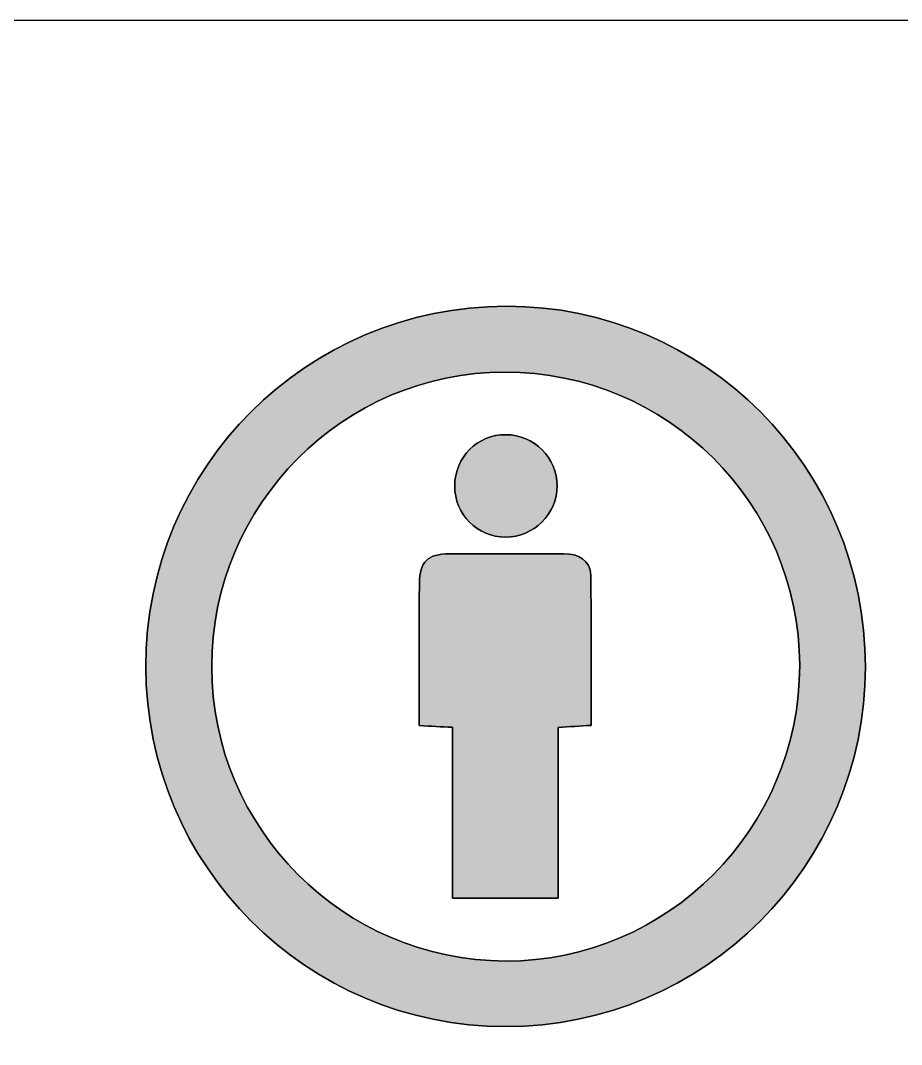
# Model space of a CAD drawing. Extents: x -255 to 680, y -360 to 140.
# Drawn here: x 74.63 to 93.26, y -327.13 to -305.47 of the extents above; entities that cross this region are included whole.
import ezdxf

# ---------------------------------------------------------------- set-up
doc = ezdxf.new("R2010")
doc.units = 0
doc.layers.add('CALQUE_1', color=7, linetype='CONTINUOUS')

# ---------------------------------------------------------------- blocks, each defined once
blk = doc.blocks.new('*U28')
at = {"layer": 'CALQUE_1', "color": 7}
for points in [[(83.352, -313.109), (83.039, -311.757), (83.352, -311.677)], [(83.365, -313.105), (83.352, -311.677), (83.365, -311.673)], [(83.352, -313.109), (83.352, -311.677), (83.365, -313.105)], [(83.624, -313.038), (83.365, -311.673), (83.624, -311.634)], [(83.365, -313.105), (83.365, -311.673), (83.624, -313.038)], [(83.634, -313.037), (83.624, -311.634), (83.634, -311.633)], [(83.624, -313.038), (83.624, -311.634), (83.634, -313.037)], [(84.108, -312.964), (83.634, -311.633), (84.108, -311.56)], [(83.634, -313.037), (83.634, -311.633), (84.108, -312.964)], [(84.125, -312.961), (84.108, -311.56), (84.125, -311.558)], [(84.108, -312.964), (84.108, -311.56), (84.125, -312.961)], [(84.239, -312.943), (84.125, -311.558), (84.239, -311.552)], [(84.125, -312.961), (84.125, -311.558), (84.239, -312.943)], [(84.251, -312.943), (84.239, -311.552), (84.251, -311.551)], [(84.239, -312.943), (84.239, -311.552), (84.251, -312.943)], [(84.872, -312.911), (84.251, -311.551), (84.872, -311.52)], [(84.251, -312.943), (84.251, -311.551), (84.872, -312.911)], [(84.886, -312.912), (84.872, -311.52), (84.886, -311.519)], [(84.872, -312.911), (84.872, -311.52), (84.886, -312.912)], [(84.908, -312.913), (84.886, -311.519), (84.908, -311.518)], [(84.886, -312.912), (84.886, -311.519), (84.886, -312.912)], [(84.886, -312.912), (84.886, -311.519), (84.886, -311.519)], [(84.886, -312.912), (84.886, -311.519), (84.908, -312.913)], [(84.908, -312.913), (84.908, -311.518), (85.508, -312.943)], [(85.508, -312.943), (84.908, -311.518), (85.508, -311.548)], [(85.508, -312.943), (85.508, -311.548), (85.52, -312.945)], [(85.52, -312.945), (85.508, -311.548), (85.52, -311.549)], [(85.52, -312.945), (85.52, -311.549), (85.665, -312.967)], [(85.665, -312.967), (85.52, -311.549), (85.665, -311.556)], [(85.665, -312.967), (85.665, -311.556), (85.684, -312.97)], [(85.684, -312.97), (85.665, -311.556), (85.684, -311.557)], [(85.684, -312.97), (85.684, -311.557), (86.125, -313.037)], [(86.125, -313.037), (85.684, -311.557), (86.125, -311.624)], [(86.125, -313.037), (86.125, -311.624), (86.137, -313.04)], [(86.137, -313.04), (86.125, -311.624), (86.137, -311.626)], [(86.137, -313.04), (86.137, -311.626), (86.421, -313.113)], [(86.421, -313.113), (86.137, -311.626), (86.421, -311.669)], [(86.421, -313.113), (86.421, -311.669), (86.437, -313.117)], [(86.437, -313.117), (86.421, -311.669), (86.437, -311.672)], [(86.437, -313.117), (86.437, -311.672), (86.722, -313.19)], [(86.722, -313.19), (86.437, -311.672), (86.722, -311.745)], [(82.623, -313.343), (82.468, -311.921), (82.623, -311.865)], [(82.632, -313.339), (82.623, -311.865), (82.632, -311.861)], [(82.623, -313.343), (82.623, -311.865), (82.632, -313.339)], [(83.03, -313.192), (82.632, -311.861), (83.03, -311.759)], [(82.632, -313.339), (82.632, -311.861), (83.03, -313.192)], [(83.039, -313.19), (83.03, -311.759), (83.039, -311.757)], [(83.03, -313.192), (83.03, -311.759), (83.039, -313.19)], [(83.039, -313.19), (83.039, -311.757), (83.352, -313.109)], [(86.722, -313.19), (86.722, -311.745), (86.732, -313.194)], [(86.732, -313.194), (86.722, -311.745), (86.732, -311.748)], [(86.732, -313.194), (86.732, -311.748), (87.151, -313.346)], [(87.151, -313.346), (86.732, -311.748), (87.151, -311.856)], [(87.151, -313.346), (87.151, -311.856), (87.165, -313.351)], [(87.165, -313.351), (87.151, -311.856), (87.165, -311.86)], [(87.165, -313.351), (87.165, -311.86), (87.294, -313.399)], [(87.294, -313.399), (87.165, -311.86), (87.294, -311.907)], [(81.924, -313.663), (81.919, -312.123), (81.924, -312.12)], [(81.924, -313.663), (81.924, -312.12), (81.925, -313.662)], [(81.925, -313.662), (81.924, -312.12), (81.925, -312.12)], [(81.93, -313.66), (81.925, -312.12), (81.93, -312.117)], [(81.925, -313.662), (81.925, -312.12), (81.93, -313.66)], [(82.461, -313.403), (81.93, -312.117), (82.461, -311.924)], [(81.93, -313.66), (81.93, -312.117), (82.461, -313.403)], [(82.468, -313.4), (82.461, -311.924), (82.468, -311.921)], [(82.461, -313.403), (82.461, -311.924), (82.468, -313.4)], [(82.468, -313.4), (82.468, -311.921), (82.623, -313.343)], [(87.294, -313.399), (87.294, -311.907), (87.303, -313.403)], [(87.303, -313.403), (87.294, -311.907), (87.303, -311.911)], [(87.303, -313.403), (87.303, -311.911), (87.839, -313.66)], [(87.839, -313.66), (87.303, -311.911), (87.839, -312.107)], [(87.839, -313.66), (87.839, -312.107), (87.847, -313.665)], [(87.847, -313.665), (87.839, -312.107), (87.847, -312.111)], [(87.847, -313.665), (87.847, -312.111), (87.85, -313.667)], [(87.85, -313.667), (87.847, -312.111), (87.85, -312.112)], [(87.85, -313.667), (87.85, -312.112), (87.862, -313.674)], [(87.862, -313.674), (87.85, -312.112), (87.862, -312.116)], [(87.862, -313.674), (87.862, -312.116), (88.352, -313.971)], [(88.352, -313.971), (87.862, -312.116), (88.352, -312.353)], [(81.919, -313.666), (81.413, -312.366), (81.919, -312.123)], [(81.919, -313.666), (81.919, -312.123), (81.924, -313.663)], [(81.259, -314.09), (80.935, -312.636), (81.259, -312.44)], [(81.262, -314.088), (81.259, -312.44), (81.262, -312.438)], [(81.259, -314.09), (81.259, -312.44), (81.262, -314.088)], [(81.407, -313.979), (81.262, -312.438), (81.407, -312.368)], [(81.262, -314.088), (81.262, -312.438), (81.407, -313.979)], [(81.413, -313.975), (81.407, -312.368), (81.413, -312.366)], [(81.407, -313.979), (81.407, -312.368), (81.413, -313.975)], [(81.413, -313.975), (81.413, -312.366), (81.919, -313.666)], [(88.352, -313.971), (88.352, -312.353), (88.36, -313.977)], [(88.36, -313.977), (88.352, -312.353), (88.36, -312.357)], [(88.36, -313.977), (88.36, -312.357), (88.516, -314.092)], [(88.516, -314.092), (88.36, -312.357), (88.516, -312.432)], [(88.516, -314.092), (88.516, -312.432), (88.525, -314.099)], [(88.525, -314.099), (88.516, -312.432), (88.525, -312.437)], [(88.525, -314.099), (88.525, -312.437), (88.832, -314.328)], [(88.832, -314.328), (88.525, -312.437), (88.832, -312.625)], [(80.929, -314.338), (80.633, -312.819), (80.929, -312.64)], [(80.935, -314.334), (80.929, -312.64), (80.935, -312.636)], [(80.929, -314.338), (80.929, -312.64), (80.935, -314.334)], [(80.935, -314.334), (80.935, -312.636), (81.259, -314.09)], [(88.832, -314.328), (88.832, -312.625), (88.84, -314.335)], [(88.84, -314.335), (88.832, -312.625), (88.84, -312.629)], [(88.84, -314.335), (88.84, -312.629), (89.143, -314.609)], [(89.143, -314.609), (88.84, -312.629), (89.143, -312.814)], [(80.489, -314.741), (80.092, -313.223), (80.489, -312.927)], [(80.493, -314.736), (80.489, -312.927), (80.493, -312.923)], [(80.489, -314.741), (80.489, -312.927), (80.493, -314.736)], [(80.632, -314.61), (80.493, -312.923), (80.632, -312.82)], [(80.493, -314.736), (80.493, -312.923), (80.632, -314.61)], [(80.633, -314.609), (80.632, -312.82), (80.633, -312.819)], [(80.632, -314.61), (80.632, -312.82), (80.633, -314.609)], [(80.633, -314.609), (80.633, -312.819), (80.929, -314.338)], [(89.143, -314.609), (89.143, -312.814), (89.151, -314.616)], [(89.151, -314.616), (89.143, -312.814), (89.151, -312.819)], [(89.151, -314.616), (89.151, -312.819), (89.275, -314.728)], [(89.275, -314.728), (89.151, -312.819), (89.275, -312.913)], [(89.275, -314.728), (89.275, -312.913), (89.282, -314.736)], [(89.282, -314.736), (89.275, -312.913), (89.282, -312.918)], [(89.282, -314.736), (89.282, -312.918), (89.678, -315.169)], [(89.678, -315.169), (89.282, -312.918), (89.678, -313.215)], [(80.045, -315.241), (79.734, -313.54), (80.045, -313.258)], [(80.046, -315.239), (80.045, -313.258), (80.046, -313.257)], [(80.045, -315.241), (80.045, -313.258), (80.046, -315.239)], [(80.088, -315.184), (80.046, -313.257), (80.088, -313.226)], [(80.046, -315.239), (80.046, -313.257), (80.088, -315.184)], [(80.092, -315.179), (80.088, -313.226), (80.092, -313.223)], [(80.088, -315.184), (80.088, -313.226), (80.092, -315.179)], [(80.092, -315.179), (80.092, -313.223), (80.489, -314.741)], [(89.678, -315.169), (89.678, -313.215), (89.685, -315.177)], [(89.685, -315.177), (89.678, -313.215), (89.685, -313.22)], [(89.685, -315.177), (89.685, -313.22), (89.729, -315.236)], [(89.729, -315.236), (89.685, -313.22), (89.729, -313.254)], [(89.729, -315.236), (89.729, -313.254), (89.736, -315.245)], [(89.736, -315.245), (89.729, -313.254), (89.736, -313.259)], [(89.736, -315.245), (89.736, -313.259), (90.037, -315.646)], [(90.037, -315.646), (89.736, -313.259), (90.037, -313.534)], [(79.73, -315.664), (79.506, -313.747), (79.73, -313.544)], [(79.734, -315.659), (79.73, -313.544), (79.734, -313.54)], [(79.73, -315.664), (79.73, -313.544), (79.734, -315.659)], [(79.734, -315.659), (79.734, -313.54), (80.045, -315.241)], [(90.037, -315.646), (90.037, -313.534), (90.043, -315.656)], [(90.043, -315.656), (90.037, -313.534), (90.043, -313.54)], [(90.043, -315.656), (90.043, -313.54), (90.269, -316.024)], [(90.269, -316.024), (90.043, -313.54), (90.269, -313.746)], [(79.419, -316.178), (79.161, -314.127), (79.419, -313.842)], [(79.423, -316.172), (79.419, -313.842), (79.423, -313.839)], [(79.419, -316.178), (79.419, -313.842), (79.423, -316.172)], [(79.504, -316.038), (79.423, -313.839), (79.504, -313.749)], [(79.423, -316.172), (79.423, -313.839), (79.504, -316.038)], [(79.506, -316.034), (79.504, -313.749), (79.506, -313.747)], [(79.504, -316.038), (79.504, -313.749), (79.506, -316.034)], [(79.506, -316.034), (79.506, -313.747), (79.73, -315.664)], [(90.269, -316.024), (90.269, -313.746), (90.275, -316.034)], [(90.275, -316.034), (90.269, -313.746), (90.275, -313.751)], [(90.275, -316.034), (90.275, -313.751), (90.35, -316.157)], [(90.35, -316.157), (90.275, -313.751), (90.35, -313.835)], [(90.35, -316.157), (90.35, -313.835), (90.356, -316.168)], [(90.356, -316.168), (90.35, -313.835), (90.356, -313.841)], [(90.356, -316.168), (90.356, -313.841), (90.613, -316.699)], [(90.613, -316.699), (90.356, -313.841), (90.613, -314.126)], [(79.015, -317.113), (79.012, -314.29), (79.015, -314.287)], [(79.158, -316.722), (79.015, -314.287), (79.158, -314.13)], [(79.015, -317.113), (79.015, -314.287), (79.158, -316.722)], [(79.161, -316.716), (79.158, -314.13), (79.161, -314.127)], [(79.158, -316.722), (79.158, -314.13), (79.161, -316.716)], [(79.161, -316.716), (79.161, -314.127), (79.419, -316.178)], [(90.613, -316.699), (90.613, -314.126), (90.618, -316.712)], [(90.618, -316.712), (90.613, -314.126), (90.618, -314.131)], [(90.618, -316.712), (90.618, -314.131), (90.76, -317.095)], [(90.76, -317.095), (90.618, -314.131), (90.76, -314.288)], [(78.949, -317.294), (78.798, -314.577), (78.949, -314.375)], [(78.951, -317.288), (78.949, -314.375), (78.951, -314.371)], [(78.949, -317.294), (78.949, -314.375), (78.951, -317.288)], [(79.012, -317.122), (78.951, -314.371), (79.012, -314.29)], [(78.951, -317.288), (78.951, -314.371), (79.012, -317.122)], [(79.012, -317.122), (79.012, -314.29), (79.015, -317.113)], [(90.76, -317.095), (90.76, -314.288), (90.765, -317.108)], [(90.765, -317.108), (90.76, -314.288), (90.765, -314.293)], [(90.765, -317.108), (90.765, -314.293), (90.824, -317.268)], [(90.824, -317.268), (90.765, -314.293), (90.824, -314.373)], [(90.824, -317.268), (90.824, -314.373), (90.828, -317.283)], [(90.828, -317.283), (90.824, -314.373), (90.828, -314.378)], [(90.828, -317.283), (90.828, -314.378), (90.978, -317.862)], [(90.978, -317.862), (90.828, -314.378), (90.978, -314.58)], [(78.702, -318.508), (78.67, -314.747), (78.702, -314.705)], [(78.703, -318.502), (78.702, -314.705), (78.703, -314.703)], [(78.702, -318.508), (78.702, -314.705), (78.703, -318.502)], [(78.796, -317.891), (78.703, -314.703), (78.796, -314.579)], [(78.703, -318.502), (78.703, -314.703), (78.796, -317.891)], [(78.798, -317.884), (78.796, -314.579), (78.798, -314.577)], [(78.796, -317.891), (78.796, -314.579), (78.798, -317.884)], [(78.798, -317.884), (78.798, -314.577), (78.949, -317.294)], [(90.978, -317.862), (90.978, -314.58), (90.981, -317.88)], [(90.981, -317.88), (90.978, -314.58), (90.981, -314.584)], [(90.981, -317.88), (90.981, -314.584), (91.074, -318.477)], [(91.074, -318.477), (90.981, -314.584), (91.074, -314.709)], [(91.074, -318.477), (91.074, -314.709), (91.075, -318.507)], [(91.075, -318.507), (91.074, -314.709), (91.075, -314.711)], [(91.075, -318.507), (91.075, -314.711), (91.107, -319.11)], [(91.107, -319.11), (91.075, -314.711), (91.107, -314.753)], [(78.573, -323.394), (78.196, -315.499), (78.573, -314.877)], [(78.577, -323.4), (78.573, -314.877), (78.577, -314.872)], [(78.573, -323.394), (78.573, -314.877), (78.577, -323.4)], [(78.67, -323.525), (78.577, -314.872), (78.67, -314.747)], [(78.577, -323.4), (78.577, -314.872), (78.67, -323.525)], [(78.67, -319.144), (78.67, -314.747), (78.702, -318.508)], [(91.107, -323.524), (91.107, -314.753), (91.198, -323.403)], [(91.198, -323.403), (91.107, -314.753), (91.198, -314.875)], [(91.198, -323.403), (91.198, -314.875), (91.202, -323.396)], [(91.202, -323.396), (91.198, -314.875), (91.202, -314.881)], [(91.202, -323.396), (91.202, -314.881), (91.579, -322.776)], [(91.579, -322.776), (91.202, -314.881), (91.579, -315.505)], [(78.192, -322.765), (77.875, -316.164), (78.192, -315.506)], [(78.196, -322.773), (78.192, -315.506), (78.196, -315.499)], [(78.192, -322.765), (78.192, -315.506), (78.196, -322.773)], [(78.196, -322.773), (78.196, -315.499), (78.573, -323.394)], [(91.579, -322.776), (91.579, -315.505), (91.582, -322.769)], [(91.582, -322.769), (91.579, -315.505), (91.582, -315.51)], [(91.582, -322.769), (91.582, -315.51), (91.899, -322.111)], [(91.899, -322.111), (91.582, -315.51), (91.899, -316.172)], [(77.872, -322.097), (77.619, -316.864), (77.872, -316.172)], [(77.875, -322.108), (77.872, -316.172), (77.875, -316.164)], [(77.872, -322.097), (77.872, -316.172), (77.875, -322.108)], [(77.875, -322.108), (77.875, -316.164), (78.192, -322.765)], [(91.899, -322.111), (91.899, -316.172), (91.902, -322.103)], [(91.902, -322.103), (91.899, -316.172), (91.902, -316.177)], [(91.902, -322.103), (91.902, -316.177), (92.155, -321.411)], [(92.155, -321.411), (91.902, -316.177), (92.155, -316.873)], [(77.616, -321.396), (77.431, -317.595), (77.616, -316.873)], [(77.619, -321.408), (77.616, -316.873), (77.619, -316.864)], [(77.616, -321.396), (77.616, -316.873), (77.619, -321.408)], [(77.619, -321.408), (77.619, -316.864), (77.872, -322.097)], [(92.155, -321.411), (92.155, -316.873), (92.157, -321.404)], [(92.157, -321.404), (92.155, -316.873), (92.157, -316.878)], [(92.157, -321.404), (92.157, -316.878), (92.342, -320.682)], [(92.342, -320.682), (92.157, -316.878), (92.342, -317.604)], [(77.429, -320.663), (77.316, -318.354), (77.429, -317.605)], [(77.431, -320.679), (77.429, -317.605), (77.431, -317.595)], [(77.429, -320.663), (77.429, -317.605), (77.431, -320.679)], [(77.431, -320.679), (77.431, -317.595), (77.616, -321.396)], [(92.342, -320.682), (92.342, -317.604), (92.344, -320.673)], [(92.344, -320.673), (92.342, -317.604), (92.344, -317.61)], [(92.344, -320.673), (92.344, -317.61), (92.458, -319.926)], [(92.458, -319.926), (92.344, -317.61), (92.458, -318.363)], [(77.314, -319.897), (77.276, -319.144), (77.314, -318.363)], [(77.316, -319.923), (77.314, -318.363), (77.316, -318.354)], [(77.314, -319.897), (77.314, -318.363), (77.316, -319.923)], [(77.316, -319.923), (77.316, -318.354), (77.429, -320.663)], [(92.458, -319.926), (92.458, -318.363), (92.459, -319.912)], [(92.459, -319.912), (92.458, -318.363), (92.459, -318.367)], [(92.459, -319.912), (92.459, -318.367), (92.497, -319.147)], [(78.67, -323.525), (78.67, -319.144), (78.702, -323.567)], [(78.702, -323.567), (78.67, -319.144), (78.702, -319.759)], [(91.107, -323.524), (91.075, -319.749), (91.107, -319.11)], [(78.702, -323.567), (78.702, -319.759), (78.703, -323.569)], [(78.703, -323.569), (78.702, -319.759), (78.703, -319.778)], [(78.703, -323.569), (78.703, -319.778), (78.796, -323.693)], [(78.796, -323.693), (78.703, -319.778), (78.796, -320.383)], [(91.074, -323.569), (90.981, -320.37), (91.074, -319.76)], [(91.075, -323.566), (91.074, -319.76), (91.075, -319.749)], [(91.074, -323.569), (91.074, -319.76), (91.075, -323.566)], [(91.075, -323.566), (91.075, -319.749), (91.107, -323.524)], [(78.796, -323.693), (78.796, -320.383), (78.798, -323.695)], [(78.798, -323.695), (78.796, -320.383), (78.798, -320.394)], [(78.798, -323.695), (78.798, -320.394), (78.949, -323.897)], [(78.949, -323.897), (78.798, -320.394), (78.949, -320.98)], [(90.978, -323.696), (90.828, -320.97), (90.978, -320.381)], [(90.981, -323.692), (90.978, -320.381), (90.981, -320.37)], [(90.978, -323.696), (90.978, -320.381), (90.981, -323.692)], [(90.981, -323.692), (90.981, -320.37), (91.074, -323.569)], [(78.949, -323.897), (78.949, -320.98), (78.951, -323.901)], [(78.951, -323.901), (78.949, -320.98), (78.951, -320.989)], [(78.951, -323.901), (78.951, -320.989), (79.012, -323.982)], [(79.012, -323.982), (78.951, -320.989), (79.012, -321.154)], [(90.824, -323.903), (90.765, -321.143), (90.824, -320.981)], [(90.828, -323.897), (90.824, -320.981), (90.828, -320.97)], [(90.824, -323.903), (90.824, -320.981), (90.828, -323.897)], [(90.828, -323.897), (90.828, -320.97), (90.978, -323.696)], [(79.012, -323.982), (79.012, -321.154), (79.015, -323.986)], [(79.015, -323.986), (79.012, -321.154), (79.015, -321.164)], [(79.015, -323.986), (79.015, -321.164), (79.158, -324.143)], [(79.158, -324.143), (79.015, -321.164), (79.158, -321.552)], [(90.76, -323.988), (90.618, -321.545), (90.76, -321.156)], [(90.765, -323.982), (90.76, -321.156), (90.765, -321.143)], [(90.76, -323.988), (90.76, -321.156), (90.765, -323.982)], [(90.765, -323.982), (90.765, -321.143), (90.824, -323.903)], [(79.158, -324.143), (79.158, -321.552), (79.161, -324.146)], [(79.161, -324.146), (79.158, -321.552), (79.161, -321.56)], [(79.161, -324.146), (79.161, -321.56), (79.419, -324.431)], [(79.419, -324.431), (79.161, -321.56), (79.419, -322.096)], [(90.613, -324.149), (90.356, -322.093), (90.613, -321.555)], [(90.618, -324.144), (90.613, -321.555), (90.618, -321.545)], [(90.613, -324.149), (90.613, -321.555), (90.618, -324.144)], [(90.618, -324.144), (90.618, -321.545), (90.76, -323.988)], [(79.419, -324.431), (79.419, -322.096), (79.423, -324.434)], [(79.423, -324.434), (79.419, -322.096), (79.423, -322.103)], [(79.423, -324.434), (79.423, -322.103), (79.504, -324.524)], [(79.504, -324.524), (79.423, -322.103), (79.504, -322.237)], [(79.504, -324.524), (79.504, -322.237), (79.506, -324.526)], [(79.506, -324.526), (79.504, -322.237), (79.506, -322.241)], [(79.506, -324.526), (79.506, -322.241), (79.73, -324.73)], [(79.73, -324.73), (79.506, -322.241), (79.73, -322.61)], [(90.269, -324.528), (90.043, -322.609), (90.269, -322.236)], [(90.275, -324.522), (90.269, -322.236), (90.275, -322.227)], [(90.269, -324.528), (90.269, -322.236), (90.275, -324.522)], [(90.35, -324.439), (90.275, -322.227), (90.35, -322.102)], [(90.275, -324.522), (90.275, -322.227), (90.35, -324.439)], [(90.356, -324.433), (90.35, -322.102), (90.356, -322.093)], [(90.35, -324.439), (90.35, -322.102), (90.356, -324.433)], [(90.356, -324.433), (90.356, -322.093), (90.613, -324.149)], [(79.73, -324.73), (79.73, -322.61), (79.734, -324.733)], [(79.734, -324.733), (79.73, -322.61), (79.734, -322.616)], [(79.734, -324.733), (79.734, -322.616), (80.045, -325.016)], [(80.045, -325.016), (79.734, -322.616), (80.045, -323.032)], [(90.037, -324.738), (89.736, -323.023), (90.037, -322.617)], [(90.043, -324.733), (90.037, -322.617), (90.043, -322.609)], [(90.037, -324.738), (90.037, -322.617), (90.043, -324.733)], [(90.043, -324.733), (90.043, -322.609), (90.269, -324.528)], [(80.045, -325.016), (80.045, -323.032), (80.046, -325.017)], [(80.046, -325.017), (80.045, -323.032), (80.046, -323.034)], [(80.046, -325.017), (80.046, -323.034), (80.088, -325.048)], [(80.088, -325.048), (80.046, -323.034), (80.088, -323.089)], [(80.088, -325.048), (80.088, -323.089), (80.092, -325.051)], [(80.092, -325.051), (80.088, -323.089), (80.092, -323.095)], [(80.092, -325.051), (80.092, -323.095), (80.489, -325.348)], [(80.489, -325.348), (80.092, -323.095), (80.489, -323.531)], [(89.678, -325.056), (89.282, -323.537), (89.678, -323.099)], [(89.685, -325.052), (89.678, -323.099), (89.685, -323.092)], [(89.678, -325.056), (89.678, -323.099), (89.685, -325.052)], [(89.729, -325.019), (89.685, -323.092), (89.729, -323.032)], [(89.685, -325.052), (89.685, -323.092), (89.729, -325.019)], [(89.736, -325.012), (89.729, -323.032), (89.736, -323.023)], [(89.729, -325.019), (89.729, -323.032), (89.736, -325.012)], [(89.736, -325.012), (89.736, -323.023), (90.037, -324.738)], [(80.489, -325.348), (80.489, -323.531), (80.493, -325.351)], [(80.493, -325.351), (80.489, -323.531), (80.493, -323.537)], [(80.493, -325.351), (80.493, -323.537), (80.632, -325.455)], [(80.632, -325.455), (80.493, -323.537), (80.632, -323.663)], [(89.275, -325.357), (89.151, -323.657), (89.275, -323.543)], [(89.282, -325.352), (89.275, -323.543), (89.282, -323.537)], [(89.275, -325.357), (89.275, -323.543), (89.282, -325.352)], [(89.282, -325.352), (89.282, -323.537), (89.678, -325.056)], [(80.632, -325.455), (80.632, -323.663), (80.633, -325.455)], [(80.633, -325.455), (80.632, -323.663), (80.633, -323.663)], [(80.633, -325.455), (80.633, -323.663), (80.929, -325.636)], [(80.929, -325.636), (80.633, -323.663), (80.929, -323.934)], [(89.143, -325.456), (88.84, -323.941), (89.143, -323.664)], [(89.151, -325.45), (89.143, -323.664), (89.151, -323.657)], [(89.143, -325.456), (89.143, -323.664), (89.151, -325.45)], [(89.151, -325.45), (89.151, -323.657), (89.275, -325.357)], [(80.929, -325.636), (80.929, -323.934), (80.935, -325.639)], [(80.935, -325.639), (80.929, -323.934), (80.935, -323.938)], [(80.935, -325.639), (80.935, -323.938), (81.259, -325.836)], [(81.259, -325.836), (80.935, -323.938), (81.259, -324.182)], [(88.832, -325.644), (88.525, -324.178), (88.832, -323.947)], [(88.84, -325.64), (88.832, -323.947), (88.84, -323.941)], [(88.832, -325.644), (88.832, -323.947), (88.84, -325.64)], [(88.84, -325.64), (88.84, -323.941), (89.143, -325.456)], [(81.259, -325.836), (81.259, -324.182), (81.262, -325.837)], [(81.262, -325.837), (81.259, -324.182), (81.262, -324.184)], [(81.262, -325.837), (81.262, -324.184), (81.407, -325.907)], [(81.407, -325.907), (81.262, -324.184), (81.407, -324.293)], [(88.516, -325.837), (88.36, -324.302), (88.516, -324.185)], [(88.525, -325.831), (88.516, -324.185), (88.525, -324.178)], [(88.516, -325.837), (88.516, -324.185), (88.525, -325.831)], [(88.525, -325.831), (88.525, -324.178), (88.832, -325.644)], [(81.407, -325.907), (81.407, -324.293), (81.413, -325.91)], [(81.413, -325.91), (81.407, -324.293), (81.413, -324.297)], [(81.413, -325.91), (81.413, -324.297), (81.919, -326.153)], [(81.919, -326.153), (81.413, -324.297), (81.919, -324.605)], [(88.352, -325.915), (87.862, -324.607), (88.352, -324.307)], [(88.36, -325.911), (88.352, -324.307), (88.36, -324.302)], [(88.352, -325.915), (88.352, -324.307), (88.36, -325.911)], [(88.36, -325.911), (88.36, -324.302), (88.516, -325.837)], [(81.919, -326.153), (81.919, -324.605), (81.924, -326.156)], [(81.924, -326.156), (81.919, -324.605), (81.924, -324.609)], [(81.924, -326.156), (81.924, -324.609), (81.925, -326.157)], [(81.925, -326.157), (81.924, -324.609), (81.925, -324.61)], [(81.925, -326.157), (81.925, -324.61), (81.93, -326.158)], [(81.93, -326.158), (81.925, -324.61), (81.93, -324.612)], [(81.93, -326.158), (81.93, -324.612), (82.461, -326.352)], [(82.461, -326.352), (81.93, -324.612), (82.461, -324.869)], [(87.839, -326.161), (87.303, -324.88), (87.839, -324.62)], [(87.847, -326.158), (87.839, -324.62), (87.847, -324.616)], [(87.839, -326.161), (87.839, -324.62), (87.847, -326.158)], [(87.85, -326.157), (87.847, -324.616), (87.85, -324.614)], [(87.847, -326.158), (87.847, -324.616), (87.85, -326.157)], [(87.862, -326.151), (87.85, -324.614), (87.862, -324.607)], [(87.85, -326.157), (87.85, -324.614), (87.862, -326.151)], [(87.862, -326.151), (87.862, -324.607), (88.352, -325.915)], [(82.461, -326.352), (82.461, -324.869), (82.468, -326.355)], [(82.468, -326.355), (82.461, -324.869), (82.468, -324.873)], [(82.468, -326.355), (82.468, -324.873), (82.623, -326.412)], [(82.623, -326.412), (82.468, -324.873), (82.623, -324.93)], [(87.294, -326.36), (87.165, -324.931), (87.294, -324.883)], [(87.303, -326.356), (87.294, -324.883), (87.303, -324.88)], [(87.294, -326.36), (87.294, -324.883), (87.303, -326.356)], [(87.303, -326.356), (87.303, -324.88), (87.839, -326.161)], [(82.623, -326.412), (82.623, -324.93), (82.632, -326.414)], [(82.632, -326.414), (82.623, -324.93), (82.632, -324.933)], [(82.632, -326.414), (82.632, -324.933), (83.03, -326.516)], [(83.03, -326.516), (82.632, -324.933), (83.03, -325.08)], [(83.03, -326.516), (83.03, -325.08), (83.039, -326.519)], [(83.039, -326.519), (83.03, -325.08), (83.039, -325.083)], [(83.039, -326.519), (83.039, -325.083), (83.352, -326.599)], [(83.352, -326.599), (83.039, -325.083), (83.352, -325.164)], [(86.722, -326.522), (86.437, -325.166), (86.722, -325.092)], [(86.732, -326.519), (86.722, -325.092), (86.732, -325.09)], [(86.722, -326.522), (86.722, -325.092), (86.732, -326.519)], [(87.151, -326.412), (86.732, -325.09), (87.151, -324.936)], [(86.732, -326.519), (86.732, -325.09), (87.151, -326.412)], [(87.165, -326.407), (87.151, -324.936), (87.165, -324.931)], [(87.151, -326.412), (87.151, -324.936), (87.165, -326.407)], [(87.165, -326.407), (87.165, -324.931), (87.294, -326.36)], [(83.352, -326.599), (83.352, -325.164), (83.365, -326.601)], [(83.365, -326.601), (83.352, -325.164), (83.365, -325.168)], [(83.365, -326.601), (83.365, -325.168), (83.624, -326.641)], [(83.624, -326.641), (83.365, -325.168), (83.624, -325.235)], [(83.624, -326.641), (83.624, -325.235), (83.634, -326.642)], [(83.634, -326.642), (83.624, -325.235), (83.634, -325.238)], [(83.634, -326.642), (83.634, -325.238), (84.108, -326.714)], [(84.108, -326.714), (83.634, -325.238), (84.108, -325.311)], [(84.108, -326.714), (84.108, -325.311), (84.125, -326.715)], [(84.125, -326.715), (84.108, -325.311), (84.125, -325.314)], [(84.125, -326.715), (84.125, -325.314), (84.239, -326.721)], [(84.239, -326.721), (84.125, -325.314), (84.239, -325.332)], [(84.239, -326.721), (84.239, -325.332), (84.251, -326.722)], [(84.251, -326.722), (84.239, -325.332), (84.251, -325.334)], [(84.251, -326.722), (84.251, -325.334), (84.872, -326.753)], [(84.872, -326.753), (84.251, -325.334), (84.872, -325.367)], [(85.665, -326.714), (85.52, -325.337), (85.665, -325.315)], [(85.684, -326.711), (85.665, -325.315), (85.684, -325.312)], [(85.665, -326.714), (85.665, -325.315), (85.684, -326.711)], [(86.125, -326.644), (85.684, -325.312), (86.125, -325.245)], [(85.684, -326.711), (85.684, -325.312), (86.125, -326.644)], [(86.137, -326.642), (86.125, -325.245), (86.137, -325.243)], [(86.125, -326.644), (86.125, -325.245), (86.137, -326.642)], [(86.421, -326.599), (86.137, -325.243), (86.421, -325.17)], [(86.137, -326.642), (86.137, -325.243), (86.421, -326.599)], [(86.437, -326.595), (86.421, -325.17), (86.437, -325.166)], [(86.421, -326.599), (86.421, -325.17), (86.437, -326.595)], [(86.437, -326.595), (86.437, -325.166), (86.722, -326.522)], [(84.872, -326.753), (84.872, -325.367), (84.886, -326.754)], [(84.886, -326.754), (84.872, -325.367), (84.886, -325.368)], [(84.908, -326.752), (84.886, -325.368), (84.908, -325.367)], [(84.886, -326.754), (84.886, -325.368), (84.886, -326.754)], [(84.886, -326.754), (84.886, -325.368), (84.886, -325.368)], [(84.886, -326.754), (84.886, -325.368), (84.908, -326.752)], [(85.508, -326.722), (84.908, -325.367), (85.508, -325.338)], [(84.908, -326.752), (84.908, -325.367), (85.508, -326.722)], [(85.52, -326.722), (85.508, -325.338), (85.52, -325.337)], [(85.508, -326.722), (85.508, -325.338), (85.52, -326.722)], [(85.52, -326.722), (85.52, -325.337), (85.665, -326.714)]]:
    blk.add_solid(points, dxfattribs=at)
blk = doc.blocks.new('*U36')
at = {"layer": 'CALQUE_1', "color": 7}
for points in [[(83.243, -320.399), (83.21, -316.895), (83.243, -316.873)], [(83.334, -320.404), (83.243, -316.873), (83.334, -316.814)], [(83.243, -320.399), (83.243, -316.873), (83.334, -320.404)], [(83.503, -320.412), (83.334, -316.814), (83.503, -316.769)], [(83.334, -320.404), (83.334, -316.814), (83.503, -320.412)], [(83.606, -320.417), (83.503, -316.769), (83.606, -316.758)], [(83.503, -320.412), (83.503, -316.769), (83.606, -320.417)], [(83.719, -320.423), (83.606, -316.758), (83.719, -316.755)], [(83.606, -320.417), (83.606, -316.758), (83.719, -320.423)], [(83.719, -320.423), (83.719, -316.755), (83.737, -320.424)], [(83.737, -320.424), (83.719, -316.755), (83.737, -316.755)], [(83.737, -320.424), (83.737, -316.755), (83.75, -320.424)], [(83.75, -320.424), (83.737, -316.755), (83.75, -316.755)], [(83.75, -320.424), (83.75, -316.755), (83.765, -320.432)], [(83.765, -320.432), (83.75, -316.755), (83.765, -316.755)], [(83.765, -324.002), (83.765, -316.755), (83.767, -324.037)], [(83.767, -324.037), (83.765, -316.755), (83.767, -316.755)], [(83.767, -324.037), (83.767, -316.755), (83.791, -324.037)], [(83.791, -324.037), (83.767, -316.755), (83.791, -316.755)], [(83.889, -324.037), (83.791, -316.755), (83.889, -316.754)], [(83.791, -324.037), (83.791, -316.755), (83.889, -324.037)], [(83.889, -324.037), (83.889, -316.754), (84.083, -324.037)], [(84.083, -324.037), (83.889, -316.754), (84.083, -316.754)], [(84.152, -324.037), (84.083, -316.754), (84.152, -316.753)], [(84.083, -324.037), (84.083, -316.754), (84.152, -324.037)], [(84.152, -324.037), (84.152, -316.753), (84.466, -324.037)], [(84.466, -324.037), (84.152, -316.753), (84.466, -316.754)], [(84.466, -324.037), (84.466, -316.754), (85.813, -324.037)], [(85.813, -324.037), (84.466, -316.754), (85.813, -316.755)], [(85.813, -324.037), (85.813, -316.755), (86, -324.037)], [(86, -324.037), (85.813, -316.755), (86, -316.755)], [(86, -320.432), (86, -316.755), (86.007, -320.428)], [(86.007, -320.428), (86, -316.755), (86.007, -316.755)], [(86.007, -320.428), (86.007, -316.755), (86.02, -320.427)], [(86.02, -320.427), (86.007, -316.755), (86.02, -316.755)], [(86.02, -320.427), (86.02, -316.755), (86.023, -320.427)], [(86.023, -320.427), (86.02, -316.755), (86.023, -316.755)], [(86.023, -320.427), (86.023, -316.755), (86.118, -320.421)], [(86.118, -320.421), (86.023, -316.755), (86.118, -316.755)], [(86.118, -320.421), (86.118, -316.755), (86.158, -320.418)], [(86.158, -320.418), (86.118, -316.755), (86.158, -316.756)], [(86.158, -320.418), (86.158, -316.756), (86.267, -320.411)], [(86.267, -320.411), (86.158, -316.756), (86.267, -316.769)], [(86.267, -320.411), (86.267, -316.769), (86.309, -320.408)], [(86.309, -320.408), (86.267, -316.769), (86.309, -316.774)], [(86.309, -320.408), (86.309, -316.774), (86.442, -320.4)], [(86.442, -320.4), (86.309, -316.774), (86.442, -316.818)], [(86.442, -320.4), (86.442, -316.818), (86.499, -320.396)], [(86.499, -320.396), (86.442, -316.818), (86.499, -316.854)], [(86.499, -320.396), (86.499, -316.854), (86.552, -320.393)], [(86.552, -320.393), (86.499, -316.854), (86.552, -316.889)], [(83.119, -320.393), (83.079, -317.184), (83.119, -317.044)], [(83.126, -320.394), (83.119, -317.044), (83.126, -317.017)], [(83.119, -320.393), (83.119, -317.044), (83.126, -320.394)], [(83.21, -320.398), (83.126, -317.017), (83.21, -316.895)], [(83.126, -320.394), (83.126, -317.017), (83.21, -320.398)], [(83.21, -320.398), (83.21, -316.895), (83.243, -320.399)], [(86.552, -320.393), (86.552, -316.889), (86.617, -320.389)], [(86.617, -320.389), (86.552, -316.889), (86.617, -316.97)], [(86.617, -320.389), (86.617, -316.97), (86.632, -320.388)], [(86.632, -320.388), (86.617, -316.97), (86.632, -316.99)], [(86.632, -320.388), (86.632, -316.99), (86.677, -320.385)], [(86.677, -320.385), (86.632, -316.99), (86.677, -317.12)], [(83.079, -320.385), (83.063, -317.407), (83.079, -317.184)], [(83.079, -320.385), (83.079, -317.184), (83.119, -320.393)], [(86.677, -320.385), (86.677, -317.12), (86.678, -320.385)], [(86.678, -320.385), (86.677, -317.12), (86.678, -317.122)], [(86.678, -320.385), (86.678, -317.122), (86.686, -320.384)], [(86.686, -320.384), (86.678, -317.122), (86.686, -317.201)], [(86.686, -320.384), (86.686, -317.201), (86.691, -320.384)], [(86.691, -320.384), (86.686, -317.201), (86.691, -317.455)], [(83.063, -320.382), (83.06, -317.725), (83.063, -317.407)], [(83.063, -320.382), (83.063, -317.407), (83.079, -320.385)], [(86.691, -320.384), (86.691, -317.455), (86.693, -320.384)], [(86.693, -320.384), (86.691, -317.455), (86.693, -317.653)], [(83.06, -319.164), (83.06, -317.727), (83.06, -317.725)], [(83.06, -320.381), (83.06, -317.725), (83.063, -320.382)], [(83.06, -319.143), (83.06, -318.104), (83.06, -317.727)], [(83.06, -319.143), (83.06, -317.727), (83.06, -319.164)], [(86.693, -320.384), (86.693, -317.653), (86.694, -320.321)], [(86.694, -320.321), (86.693, -317.653), (86.694, -317.785)], [(86.694, -320.321), (86.694, -317.785), (86.694, -320.182)], [(86.694, -320.182), (86.694, -317.785), (86.694, -317.797)], [(86.694, -320.182), (86.694, -317.797), (86.696, -317.996)], [(83.06, -319.102), (83.06, -318.279), (83.06, -318.104)], [(83.06, -319.102), (83.06, -318.104), (83.06, -319.143)], [(83.06, -319.083), (83.06, -318.331), (83.06, -318.279)], [(83.06, -319.083), (83.06, -318.279), (83.06, -319.102)], [(83.06, -319.077), (83.06, -318.915), (83.06, -318.331)], [(83.06, -319.077), (83.06, -318.331), (83.06, -319.083)], [(83.06, -319.014), (83.06, -318.951), (83.06, -318.915)], [(83.06, -319.014), (83.06, -318.915), (83.06, -319.077)], [(83.06, -319.01), (83.06, -319.004), (83.06, -318.951)], [(83.06, -319.01), (83.06, -318.951), (83.06, -319.014)], [(83.06, -320.381), (83.06, -319.205), (83.06, -319.164)], [(83.06, -320.381), (83.06, -319.289), (83.06, -319.205)], [(83.06, -320.381), (83.06, -319.205), (83.06, -320.381)], [(83.06, -320.381), (83.06, -319.331), (83.06, -319.289)], [(83.06, -320.381), (83.06, -319.289), (83.06, -320.381)], [(83.06, -320.381), (83.06, -319.344), (83.06, -319.331)], [(83.06, -320.381), (83.06, -319.331), (83.06, -320.381)], [(83.06, -320.279), (83.06, -319.485), (83.06, -319.344)], [(83.06, -320.279), (83.06, -319.344), (83.06, -320.381)], [(83.06, -319.902), (83.06, -319.879), (83.06, -319.485)], [(83.06, -319.902), (83.06, -319.485), (83.06, -320.279)]]:
    blk.add_solid(points, dxfattribs=at)
blk = doc.blocks.new('*U37')
at = {"layer": 'CALQUE_1', "color": 7}
for points in [[(84.565, -316.355), (84.468, -314.318), (84.565, -314.283)], [(84.567, -316.355), (84.565, -314.283), (84.567, -314.282)], [(84.565, -316.355), (84.565, -314.283), (84.567, -316.355)], [(84.668, -316.381), (84.567, -314.282), (84.668, -314.257)], [(84.567, -316.355), (84.567, -314.282), (84.668, -316.381)], [(84.671, -316.382), (84.668, -314.257), (84.671, -314.256)], [(84.668, -316.381), (84.668, -314.257), (84.671, -316.382)], [(84.776, -316.398), (84.671, -314.256), (84.776, -314.241)], [(84.671, -316.382), (84.671, -314.256), (84.776, -316.398)], [(84.779, -316.398), (84.776, -314.241), (84.779, -314.24)], [(84.776, -316.398), (84.776, -314.241), (84.779, -316.398)], [(84.887, -316.404), (84.779, -314.24), (84.887, -314.235)], [(84.779, -316.398), (84.779, -314.24), (84.887, -316.404)], [(84.887, -316.404), (84.887, -314.235), (84.89, -316.404)], [(84.89, -316.404), (84.887, -314.235), (84.89, -314.235)], [(84.89, -316.404), (84.89, -314.235), (84.997, -316.399)], [(84.997, -316.399), (84.89, -314.235), (84.997, -314.241)], [(84.997, -316.399), (84.997, -314.241), (85.001, -316.398)], [(85.001, -316.398), (84.997, -314.241), (85.001, -314.241)], [(85.001, -316.398), (85.001, -314.241), (85.103, -316.382)], [(85.103, -316.382), (85.001, -314.241), (85.103, -314.257)], [(85.103, -316.382), (85.103, -314.257), (85.108, -316.381)], [(85.108, -316.381), (85.103, -314.257), (85.108, -314.258)], [(85.108, -316.381), (85.108, -314.258), (85.207, -316.355)], [(85.207, -316.355), (85.108, -314.258), (85.207, -314.284)], [(85.207, -316.355), (85.207, -314.284), (85.212, -316.353)], [(85.212, -316.353), (85.207, -314.284), (85.212, -314.285)], [(85.212, -316.353), (85.212, -314.285), (85.306, -316.318)], [(85.306, -316.318), (85.212, -314.285), (85.306, -314.32)], [(84.199, -316.156), (84.125, -314.548), (84.199, -314.48)], [(84.201, -316.158), (84.199, -314.48), (84.201, -314.478)], [(84.199, -316.156), (84.199, -314.48), (84.201, -316.158)], [(84.282, -316.218), (84.201, -314.478), (84.282, -314.418)], [(84.201, -316.158), (84.201, -314.478), (84.282, -316.218)], [(84.284, -316.22), (84.282, -314.418), (84.284, -314.417)], [(84.282, -316.218), (84.282, -314.418), (84.284, -316.22)], [(84.371, -316.273), (84.284, -314.417), (84.371, -314.364)], [(84.284, -316.22), (84.284, -314.417), (84.371, -316.273)], [(84.373, -316.274), (84.371, -314.364), (84.373, -314.363)], [(84.371, -316.273), (84.371, -314.364), (84.373, -316.274)], [(84.465, -316.318), (84.373, -314.363), (84.465, -314.319)], [(84.373, -316.274), (84.373, -314.363), (84.465, -316.318)], [(84.468, -316.319), (84.465, -314.319), (84.468, -314.318)], [(84.465, -316.318), (84.465, -314.319), (84.468, -316.319)], [(84.468, -316.319), (84.468, -314.318), (84.565, -316.355)], [(85.306, -316.318), (85.306, -314.32), (85.312, -316.315)], [(85.312, -316.315), (85.306, -314.32), (85.312, -314.322)], [(85.312, -316.315), (85.312, -314.322), (85.402, -316.272)], [(85.402, -316.272), (85.312, -314.322), (85.402, -314.366)], [(85.402, -316.272), (85.402, -314.366), (85.407, -316.269)], [(85.407, -316.269), (85.402, -314.366), (85.407, -314.368)], [(85.407, -316.269), (85.407, -314.368), (85.492, -316.217)], [(85.492, -316.217), (85.407, -314.368), (85.492, -314.42)], [(85.492, -316.217), (85.492, -314.42), (85.497, -316.213)], [(85.497, -316.213), (85.492, -314.42), (85.497, -314.423)], [(85.497, -316.213), (85.497, -314.423), (85.576, -316.154)], [(85.576, -316.154), (85.497, -314.423), (85.576, -314.482)], [(85.576, -316.154), (85.576, -314.482), (85.581, -316.15)], [(85.581, -316.15), (85.576, -314.482), (85.581, -314.486)], [(85.581, -316.15), (85.581, -314.486), (85.654, -316.083)], [(85.654, -316.083), (85.581, -314.486), (85.654, -314.552)], [(83.992, -315.926), (83.94, -314.797), (83.992, -314.711)], [(83.994, -315.928), (83.992, -314.711), (83.994, -314.708)], [(83.992, -315.926), (83.992, -314.711), (83.994, -315.928)], [(84.054, -316.009), (83.994, -314.708), (84.054, -314.627)], [(83.994, -315.928), (83.994, -314.708), (84.054, -316.009)], [(84.056, -316.011), (84.054, -314.627), (84.056, -314.625)], [(84.054, -316.009), (84.054, -314.627), (84.056, -316.011)], [(84.123, -316.086), (84.056, -314.625), (84.123, -314.55)], [(84.056, -316.011), (84.056, -314.625), (84.123, -316.086)], [(84.125, -316.088), (84.123, -314.55), (84.125, -314.548)], [(84.123, -316.086), (84.123, -314.55), (84.125, -316.088)], [(84.125, -316.088), (84.125, -314.548), (84.199, -316.156)], [(85.654, -316.083), (85.654, -314.552), (85.658, -316.079)], [(85.658, -316.079), (85.654, -314.552), (85.658, -314.556)], [(85.658, -316.079), (85.658, -314.556), (85.725, -316.006)], [(85.725, -316.006), (85.658, -314.556), (85.725, -314.629)], [(85.725, -316.006), (85.725, -314.629), (85.728, -316.001)], [(85.728, -316.001), (85.725, -314.629), (85.728, -314.633)], [(85.728, -316.001), (85.728, -314.633), (85.788, -315.922)], [(85.788, -315.922), (85.728, -314.633), (85.788, -314.713)], [(85.788, -315.922), (85.788, -314.713), (85.791, -315.917)], [(85.791, -315.917), (85.788, -314.713), (85.791, -314.717)], [(85.791, -315.917), (85.791, -314.717), (85.844, -315.833)], [(85.844, -315.833), (85.791, -314.717), (85.844, -314.802)], [(83.893, -315.741), (83.859, -314.992), (83.893, -314.896)], [(83.895, -315.744), (83.893, -314.896), (83.895, -314.892)], [(83.893, -315.741), (83.893, -314.896), (83.895, -315.744)], [(83.938, -315.836), (83.895, -314.892), (83.938, -314.8)], [(83.895, -315.744), (83.895, -314.892), (83.938, -315.836)], [(83.94, -315.839), (83.938, -314.8), (83.94, -314.797)], [(83.938, -315.836), (83.938, -314.8), (83.94, -315.839)], [(83.94, -315.839), (83.94, -314.797), (83.992, -315.926)], [(85.844, -315.833), (85.844, -314.802), (85.846, -315.828)], [(85.846, -315.828), (85.844, -314.802), (85.846, -314.806)], [(85.846, -315.828), (85.846, -314.806), (85.89, -315.738)], [(85.89, -315.738), (85.846, -314.806), (85.89, -314.898)], [(85.89, -315.738), (85.89, -314.898), (85.892, -315.734)], [(85.892, -315.734), (85.89, -314.898), (85.892, -314.901)], [(85.892, -315.734), (85.892, -314.901), (85.928, -315.639)], [(85.928, -315.639), (85.892, -314.901), (85.928, -314.997)], [(83.831, -315.537), (83.816, -315.205), (83.831, -315.102)], [(83.832, -315.54), (83.831, -315.102), (83.832, -315.096)], [(83.831, -315.537), (83.831, -315.102), (83.832, -315.54)], [(83.858, -315.641), (83.832, -315.096), (83.858, -314.996)], [(83.832, -315.54), (83.832, -315.096), (83.858, -315.641)], [(83.859, -315.644), (83.858, -314.996), (83.859, -314.992)], [(83.858, -315.641), (83.858, -314.996), (83.859, -315.644)], [(83.859, -315.644), (83.859, -314.992), (83.893, -315.741)], [(85.928, -315.639), (85.928, -314.997), (85.929, -315.635)], [(85.929, -315.635), (85.928, -314.997), (85.929, -315)], [(85.929, -315.635), (85.929, -315), (85.955, -315.536)], [(85.955, -315.536), (85.929, -315), (85.955, -315.102)], [(85.955, -315.536), (85.955, -315.102), (85.956, -315.533)], [(85.956, -315.533), (85.955, -315.102), (85.956, -315.103)], [(85.956, -315.533), (85.956, -315.103), (85.972, -315.429)], [(85.972, -315.429), (85.956, -315.103), (85.972, -315.209)], [(83.815, -315.429), (83.81, -315.317), (83.815, -315.214)], [(83.816, -315.432), (83.815, -315.214), (83.816, -315.205)], [(83.815, -315.429), (83.815, -315.214), (83.816, -315.432)], [(83.816, -315.432), (83.816, -315.205), (83.831, -315.537)], [(85.972, -315.429), (85.972, -315.209), (85.972, -315.426)], [(85.972, -315.426), (85.972, -315.209), (85.972, -315.21)], [(85.972, -315.426), (85.972, -315.21), (85.978, -315.32)]]:
    blk.add_solid(points, dxfattribs=at)
blk = doc.blocks.new('BLOCK_9')
at = {"layer": 'CALQUE_1'}
for points, knots in [([(128.063, -328.741), (127.915, -328.735), (127.767, -328.723), (127.619, -328.723), (109.955, -328.722), (92.291, -328.723), (74.627, -328.715), (74.323, -328.715), (74.142, -328.8), (73.959, -329.051), (71.296, -332.703), (67.689, -334.455), (63.189, -334.126), (59.482, -333.854), (56.545, -332.082), (54.382, -329.054), (54.213, -328.818), (54.051, -328.701), (53.753, -328.715), (53.147, -328.744), (52.54, -328.735), (51.933, -328.741), (51.933, -320.986), (51.933, -313.232), (51.933, -305.474), (77.31, -305.474), (102.687, -305.474), (128.063, -305.474), (128.063, -313.232), (128.063, -320.986), (128.063, -328.741)], [0, 0, 0, 0, 1, 1, 1, 2, 2, 2, 3, 3, 3, 4, 4, 4, 5, 5, 5, 6, 6, 6, 7, 7, 7, 8, 8, 8, 9, 9, 9, 10, 10, 10, 10]), ([(84.908, -311.518), (80.676, -311.521), (77.272, -314.923), (77.276, -319.144), (77.28, -323.351), (80.683, -326.754), (84.886, -326.754), (89.094, -326.753), (92.495, -323.354), (92.497, -319.147), (92.499, -314.934), (89.098, -311.514), (84.908, -311.518)], [0, 0, 0, 0, 1, 1, 1, 2, 2, 2, 3, 3, 3, 4, 4, 4, 4]), ([(84.908, -311.518), (89.098, -311.514), (92.499, -314.934), (92.497, -319.147), (92.495, -323.354), (89.094, -326.753), (84.886, -326.754), (80.683, -326.754), (77.28, -323.351), (77.276, -319.144), (77.272, -314.923), (80.676, -311.521), (84.908, -311.518)], [0, 0, 0, 0, 1, 1, 1, 2, 2, 2, 3, 3, 3, 4, 4, 4, 4]), ([(78.67, -319.144), (78.673, -322.57), (81.457, -325.357), (84.886, -325.368), (88.31, -325.378), (91.111, -322.561), (91.107, -319.11), (91.102, -315.691), (88.306, -312.91), (84.872, -312.911), (81.454, -312.912), (78.668, -315.712), (78.67, -319.144)], [0, 0, 0, 0, 1, 1, 1, 2, 2, 2, 3, 3, 3, 4, 4, 4, 4]), ([(78.67, -319.144), (78.668, -315.712), (81.454, -312.912), (84.872, -312.911), (88.306, -312.91), (91.102, -315.691), (91.107, -319.11), (91.111, -322.561), (88.31, -325.378), (84.886, -325.368), (81.457, -325.357), (78.673, -322.57), (78.67, -319.144)], [0, 0, 0, 0, 1, 1, 1, 2, 2, 2, 3, 3, 3, 4, 4, 4, 4]), ([(83.81, -315.317), (83.809, -315.92), (84.286, -316.402), (84.887, -316.404), (85.477, -316.406), (85.978, -315.908), (85.978, -315.32), (85.978, -314.727), (85.487, -314.237), (84.89, -314.235), (84.288, -314.233), (83.811, -314.711), (83.81, -315.317)], [0, 0, 0, 0, 1, 1, 1, 2, 2, 2, 3, 3, 3, 4, 4, 4, 4]), ([(83.81, -315.317), (83.811, -314.711), (84.288, -314.233), (84.89, -314.235), (85.487, -314.237), (85.978, -314.727), (85.978, -315.32), (85.978, -315.908), (85.477, -316.406), (84.887, -316.404), (84.286, -316.402), (83.809, -315.92), (83.81, -315.317)], [0, 0, 0, 0, 1, 1, 1, 2, 2, 2, 3, 3, 3, 4, 4, 4, 4]), ([(86, -324.037), (86, -322.824), (86, -321.63), (86, -320.428), (86.251, -320.412), (86.456, -320.399), (86.694, -320.384), (86.694, -319.308), (86.707, -318.258), (86.686, -317.209), (86.68, -316.883), (86.427, -316.755), (86.115, -316.755), (85.31, -316.755), (84.505, -316.75), (83.7, -316.755), (83.235, -316.758), (83.071, -316.917), (83.064, -317.378), (83.054, -317.998), (83.06, -318.617), (83.06, -319.236), (83.06, -319.615), (83.06, -319.994), (83.06, -320.39), (83.316, -320.403), (83.519, -320.413), (83.765, -320.425), (83.765, -321.653), (83.765, -322.846), (83.765, -324.037), (84.525, -324.037), (85.238, -324.037), (86, -324.037)], [0, 0, 0, 0, 1, 1, 1, 2, 2, 2, 3, 3, 3, 4, 4, 4, 5, 5, 5, 6, 6, 6, 7, 7, 7, 8, 8, 8, 9, 9, 9, 10, 10, 10, 11, 11, 11, 11]), ([(86, -324.037), (85.238, -324.037), (84.525, -324.037), (83.765, -324.037), (83.765, -322.846), (83.765, -321.653), (83.765, -320.425), (83.519, -320.413), (83.316, -320.403), (83.06, -320.39), (83.06, -319.994), (83.06, -319.615), (83.06, -319.236), (83.06, -318.617), (83.054, -317.998), (83.064, -317.378), (83.071, -316.917), (83.235, -316.758), (83.7, -316.755), (84.505, -316.75), (85.31, -316.755), (86.115, -316.755), (86.427, -316.755), (86.68, -316.883), (86.686, -317.209), (86.707, -318.258), (86.694, -319.308), (86.694, -320.384), (86.456, -320.399), (86.251, -320.412), (86, -320.428), (86, -321.63), (86, -322.824), (86, -324.037)], [0, 0, 0, 0, 1, 1, 1, 2, 2, 2, 3, 3, 3, 4, 4, 4, 5, 5, 5, 6, 6, 6, 7, 7, 7, 8, 8, 8, 9, 9, 9, 10, 10, 10, 11, 11, 11, 11])]:
    blk.add_open_spline(points, degree=3, knots=knots, dxfattribs=at)
at = {"layer": 'CALQUE_1', "color": 7}
for name in ['*U28', '*U37', '*U36']:
    blk.add_blockref(name, (0, 0), dxfattribs=at)
blk = doc.blocks.new('BLOCK_8')
at = {"layer": 'CALQUE_1'}
blk.add_blockref('BLOCK_9', (0, 0), dxfattribs=at)
blk = doc.blocks.new('BLOCK_7')
at = {"layer": 'CALQUE_1'}
blk.add_blockref('BLOCK_8', (0, 0), dxfattribs=at)

msp = doc.modelspace()

# ---------------------------------------------------------------- block references
at = {"layer": 'CALQUE_1'}
msp.add_blockref('BLOCK_7', (0, 0), dxfattribs=at)

doc.saveas('drawing.dxf')
